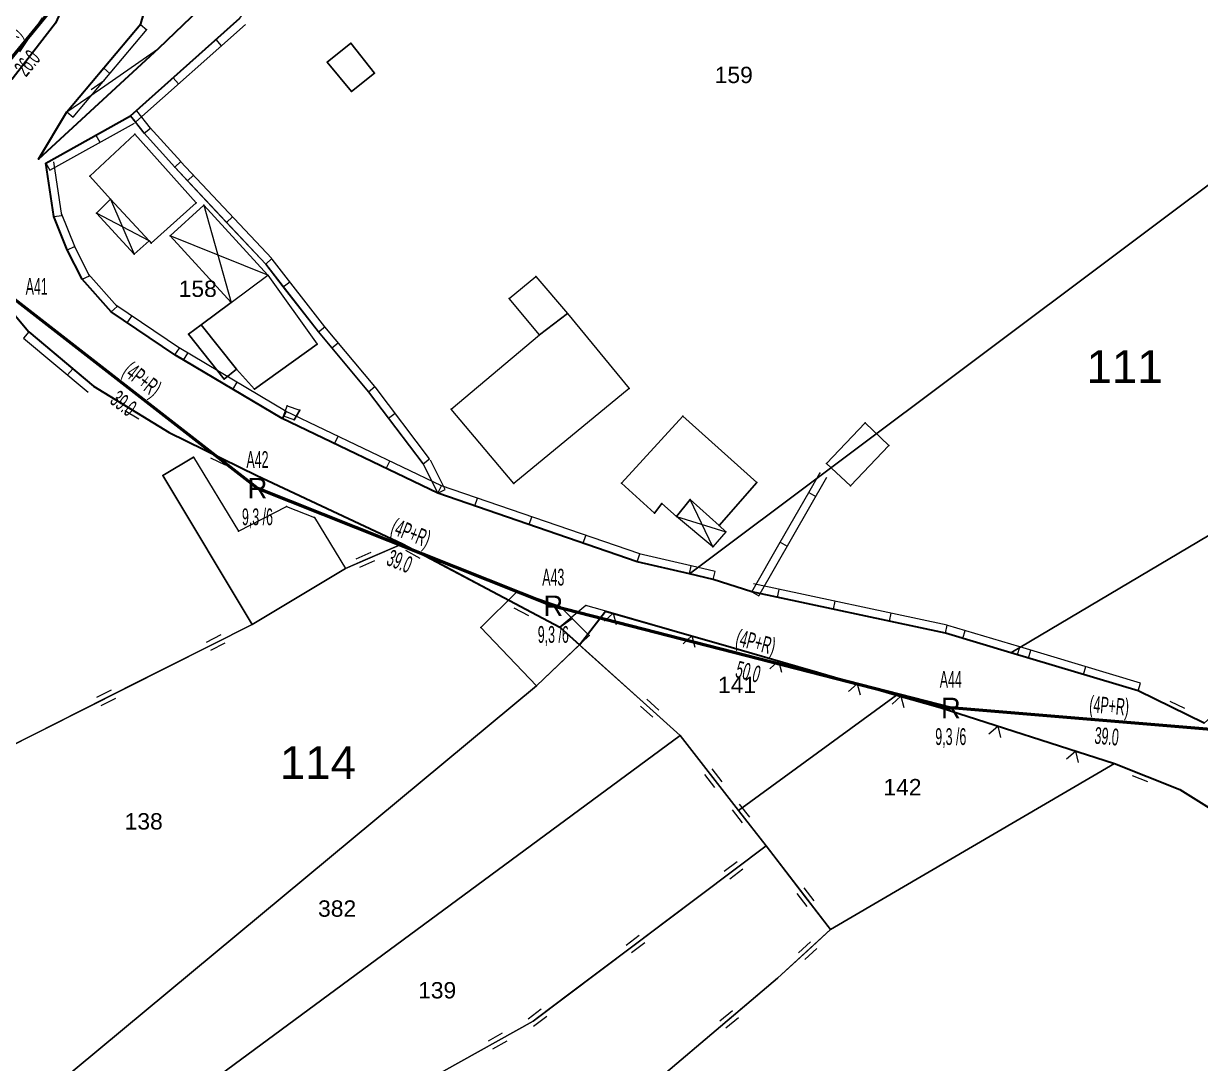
# Model space of a CAD drawing. Header units: millimetres. Extents: x 615240 to 617330, y 4151758 to 4153557.
# Drawn here: x 615951 to 616094.9, y 4152140 to 4152267.1 of the extents above; entities that cross this region are included whole.
import ezdxf
from ezdxf.enums import TextEntityAlignment as Align
from ezdxf.xclip import XClip

# ---------------------------------------------------------------- set-up
doc = ezdxf.new("R2010")
doc.units = ezdxf.units.MM
doc.header["$XCLIPFRAME"] = 2
for name, color, linetype, lineweight in [('02_ADA_ALN_YENI', 7, 'Continuous', 30), ('02_ADA_NO_YENI', 18, 'Continuous', 0), ('03_PARSEL_ALN_ESKI', 18, 'Continuous', 0), ('03_PARSEL_ALN_YENI', 171, 'Continuous', 0), ('03_PARSEL_NO_ESKI', 5, 'Continuous', 0), ('03_PARSEL_SNR_YENI', 5, 'Continuous', 0), ('04_YAPI_ALN_TSCLSIZ', 18, 'Continuous', 0), ('04_YAPI_SNR_TSCL', 232, 'Continuous', 0), ('04_YAPI_SNR_TSCLSZ', 77, 'Continuous', 0), ('06_DETAY_SNR_KROKI', 4, 'Continuous', 0), ('07_SNRTIP_GECERLI', 30, 'Continuous', 0), ('07_SNRTIP_SABIT', 18, 'Continuous', 0), ('DIREK_AG_MEVCUT', 3, 'Continuous', 25), ('HAT_AG_HAVAI_MEVCUT', 82, 'Continuous', 50), ('NOKTA_DETAY_YENI', 171, 'Continuous', 0), ('NOKTA_PARSEL_ESKI', 6, 'Continuous', 0), ('NOKTA_PARSEL_YENI', 30, 'Continuous', 0), ('NOKTA_YAPI_TSCL', 232, 'Continuous', 0), ('NOKTA_YAPI_TSCLSIZ', 77, 'Continuous', 0)]:
    doc.layers.add(name, color=color, linetype=linetype, lineweight=lineweight)
doc.styles.add('Direk', font='B_CAD')
doc.styles.get("Standard").update_dxf_attribs({"font": 'Arial'})

# ---------------------------------------------------------------- blocks, each defined once
blk = doc.blocks.new('fggg')
at = {"layer": '02_ADA_ALN_YENI', "color": 252}
for points in [[(615975.48, 4152271.72, 0), (615967.56, 4152264.05, 0), (615952.88, 4152250.53, 0), (615956.33, 4152256.31, 0), (615965.41, 4152267.08, 0), (615973.02, 4152293.41, 0)], [(616095.4, 4152181.6, 0), (616087.34, 4152185.55, 0), (616071.75, 4152190.2, 0), (616063.77, 4152192.58, 0), (616040.08, 4152197.65, 0), (616035.38, 4152199.17, 0), (616032.46, 4152199.85, 0), (616026.09, 4152201.33, 0), (616001.7, 4152209.71, 0), (615982.66, 4152218.83, 0), (615969.54, 4152226.61, 0), (615961.76, 4152231.86, 0), (615958.2, 4152235.85, 0), (615956.4, 4152239.47, 0), (615954.75, 4152243.53, 0), (615953.78, 4152250.05, 0), (615964.12, 4152255.83, 0), (615977.51, 4152267.77, 0)], [(615948.77, 4152232.93, 0), (615951.7, 4152229.42, 0), (615959.6, 4152222.8, 0), (615968.84, 4152217.13, 0), (615979.59, 4152211.86, 0), (615997.4, 4152203.52, 0), (616016.61, 4152193.34, 0), (616019.02, 4152191.17, 0), (616022.22, 4152195.29, 0), (616037.55, 4152190.88, 0), (616037.55, 4152190.88, 0), (616057.77, 4152185.03, 0), (616063.1, 4152183.49, 0), (616084.43, 4152176.65, 0), (616092.42, 4152173.48, 0), (616114.5, 4152159.65, 0)]]:
    blk.add_polyline3d(points, dxfattribs=at)
blk.add_polyline3d([(615966.47, 4152315.5, 0), (615963.1, 4152285.31, 0), (615954.95, 4152267.17, 0), (615944.02, 4152253.12, 0), (615914.11, 4152240.35, 0), (615929.04, 4152267, 0), (615942.49, 4152295.38, 0), (615956.34, 4152343.87, 0), (615966.47, 4152315.5, 0)], close=True, dxfattribs=at)
at = {"layer": '03_PARSEL_ALN_ESKI', "color": 252}
for p in [(616038.18, 4152260.84), (615972.64, 4152234.7), (616038.58, 4152186.27), (616058.8, 4152173.77), (615966.03, 4152169.59), (615989.68, 4152158.93), (616001.91, 4152148.94)]:
    blk.add_point(p, dxfattribs=at)
at = {"layer": '03_PARSEL_ALN_YENI', "color": 252}
for points in [[(615929.04, 4152267, 0), (615942.49, 4152295.38, 0), (615956.34, 4152343.87, 0), (615966.47, 4152315.5, 0), (615963.1, 4152285.31, 0), (615954.95, 4152267.17, 0), (615944.02, 4152253.12, 0), (615914.11, 4152240.35, 0), (615929.04, 4152267, 0)], [(615965.41, 4152267.08, 0), (615973.02, 4152293.41, 0), (615977.18, 4152323.52, 0), (615975.19, 4152334.41, 0), (615982.52, 4152338.97, 0), (615990.67, 4152317.82, 0), (615988.35, 4152301.83, 0), (615986.48, 4152294.93, 0), (615989.6, 4152289.48, 0), (615982.82, 4152281.42, 0), (615975.48, 4152271.72, 0), (615967.56, 4152264.05, 0), (615952.88, 4152250.53, 0), (615956.33, 4152256.31, 0), (615965.41, 4152267.08, 0)], [(616120.28, 4152265.64, 0), (616032.46, 4152199.85, 0), (616026.09, 4152201.33, 0), (616001.7, 4152209.71, 0), (615999.9, 4152213.3, 0), (615993.24, 4152222.09, 0), (615987.11, 4152229.42, 0), (615980.66, 4152237.7, 0), (615969.53, 4152249.57, 0), (615965.79, 4152253.71, 0), (615964.12, 4152255.83, 0), (615977.51, 4152267.77, 0), (615986.67, 4152280.66, 0), (615996.93, 4152300.19, 0), (616022.06, 4152310.56, 0), (616044.2, 4152317.23, 0), (616063.31, 4152322.61, 0), (616063.68, 4152318.11, 0), (616069.69, 4152305.89, 0), (616079.55, 4152292.64, 0), (616095.09, 4152279.81, 0), (616105.7, 4152269.42, 0), (616120.28, 4152265.64, 0)], [(616152.63, 4152238.14, 0), (616071.75, 4152190.2, 0), (616063.77, 4152192.58, 0), (616040.08, 4152197.65, 0), (616035.38, 4152199.17, 0), (616032.46, 4152199.85, 0), (616120.28, 4152265.64, 0), (616127.99, 4152263.64, 0), (616143.58, 4152248.65, 0), (616152.63, 4152238.14, 0)], [(615958.2, 4152235.85, 0), (615956.4, 4152239.47, 0), (615954.75, 4152243.53, 0), (615953.78, 4152250.05, 0), (615964.12, 4152255.83, 0), (615965.79, 4152253.71, 0), (615969.53, 4152249.57, 0), (615980.66, 4152237.7, 0), (615987.11, 4152229.42, 0), (615993.24, 4152222.09, 0), (615999.9, 4152213.3, 0), (616001.7, 4152209.71, 0), (615982.66, 4152218.83, 0), (615969.54, 4152226.61, 0), (615961.76, 4152231.86, 0), (615958.2, 4152235.85, 0)], [(615872.56, 4152227.4, 0), (615889.33, 4152223.13, 0), (615904.91, 4152230.06, 0), (615917.68, 4152238.46, 0), (615942.92, 4152248.43, 0), (615948.77, 4152232.93, 0), (615951.7, 4152229.42, 0), (615959.6, 4152222.8, 0), (615968.84, 4152217.13, 0), (615979.59, 4152211.86, 0), (615997.4, 4152203.52, 0), (615990.4, 4152200.5, 0), (615979, 4152193.67, 0), (615943.07, 4152175.57, 0), (615915.12, 4152161.26, 0), (615900.21, 4152174.2, 0), (615882.69, 4152177.41, 0), (615867.99, 4152183.06, 0), (615872.56, 4152227.4, 0)], [(616095.4, 4152181.6, 0), (616087.34, 4152185.55, 0), (616071.75, 4152190.2, 0), (616152.63, 4152238.14, 0), (616158.77, 4152231.19, 0), (616161.36, 4152226.24, 0), (616148.41, 4152216.77, 0), (616131.96, 4152206.19, 0), (616116.2, 4152200.25, 0), (616095.4, 4152181.6, 0)], [(615915.12, 4152161.26, 0), (615943.07, 4152175.57, 0), (615979, 4152193.67, 0), (615990.4, 4152200.5, 0), (615997.4, 4152203.52, 0), (616016.61, 4152193.34, 0), (616019.02, 4152191.17, 0), (616013.75, 4152186.14, 0), (615943.35, 4152127.7, 0), (615941.4, 4152129.39, 0), (615936.44, 4152139.81, 0), (615927.62, 4152151.86, 0), (615921.49, 4152155.69, 0), (615915.12, 4152161.26, 0)], [(616031.32, 4152180.08, 0), (616019.02, 4152191.17, 0), (616022.22, 4152195.29, 0), (616037.55, 4152190.88, 0), (616057.77, 4152185.03, 0), (616038.47, 4152170.92, 0), (616031.32, 4152180.08, 0)], [(615943.35, 4152127.7, 0), (616013.75, 4152186.14, 0), (616019.02, 4152191.17, 0), (616031.32, 4152180.08, 0), (615951.16, 4152120.94, 0), (615943.35, 4152127.7, 0)], [(616038.47, 4152170.92, 0), (616057.77, 4152185.03, 0), (616063.1, 4152183.49, 0), (616084.43, 4152176.65, 0), (616049.72, 4152156.35, 0), (616041.85, 4152166.59, 0), (616038.47, 4152170.92, 0)], [(616013.35, 4152145.17, 0), (615991.45, 4152132.92, 0), (615968, 4152118.93, 0), (615951.16, 4152120.94, 0), (616031.32, 4152180.08, 0), (616038.47, 4152170.92, 0), (616041.85, 4152166.59, 0), (616013.35, 4152145.17, 0)], [(616078.18, 4152106.72, 0), (616053.68, 4152086.71, 0), (616047.04, 4152098.79, 0), (616034.14, 4152116.02, 0), (616022.07, 4152132.47, 0), (616043.24, 4152150.42, 0), (616049.72, 4152156.35, 0), (616084.43, 4152176.65, 0), (616092.42, 4152173.48, 0), (616114.5, 4152159.65, 0), (616132.93, 4152146.46, 0), (616112.54, 4152129.81, 0), (616095.7, 4152117.94, 0), (616078.18, 4152106.72, 0)], [(616013.35, 4152145.17, 0), (616041.85, 4152166.59, 0), (616049.72, 4152156.35, 0), (616043.24, 4152150.42, 0), (616022.07, 4152132.47, 0), (615993.45, 4152120.47, 0), (615989.03, 4152120.8, 0), (615980.7, 4152115.46, 0), (615968, 4152118.93, 0), (615991.45, 4152132.92, 0), (616013.35, 4152145.17, 0)]]:
    blk.add_polyline3d(points, close=True, dxfattribs=at)
at = {"layer": '03_PARSEL_SNR_YENI', "color": 252}
for p, q in [((615967.47, 4152274.19, 0.95), (615965.41, 4152267.08, 0.95)), ((615960.85, 4152261.66, 0.95), (615965.36, 4152267.01, 0.95)), ((615964.78, 4152255.09, 0.95), (615978.17, 4152267.02, 0.95)), ((615965.36, 4152267.01, 0.95), (615965.41, 4152267.08, 0.95)), ((615965.36, 4152267.01, 0.95), (615966.12, 4152266.37, 0.95)), ((615967.56, 4152264.05, 0.95), (615971.15, 4152267.53, 0.95)), ((615974.57, 4152265.15, 0.95), (615977.51, 4152267.77, 0.95)), ((615957.1, 4152255.66, 0.95), (615966.18, 4152266.44, 0.95)), ((615969.34, 4152260.49, 0.95), (615974.57, 4152265.15, 0.95)), ((615974.57, 4152265.15, 0.95), (615975.23, 4152264.4, 0.95)), ((615956.33, 4152256.31, 0.95), (615960.85, 4152261.66, 0.95)), ((615960.85, 4152261.66, 0.95), (615961.61, 4152261.02, 0.95)), ((615964.12, 4152255.83, 0.95), (615969.34, 4152260.49, 0.95)), ((615969.34, 4152260.49, 0.95), (615970.01, 4152259.75, 0.95)), ((615956.33, 4152256.31, 0.95), (615957.1, 4152255.66, 0.95)), ((615959.89, 4152253.47, 0.95), (615964.12, 4152255.83, 0.95)), ((615965.79, 4152253.71, 0.95), (615964.12, 4152255.83, 0.95)), ((615964.12, 4152255.83, 0.95), (615964.78, 4152255.09, 0.95)), ((615966.57, 4152254.33, 0.95), (615964.9, 4152256.45, 0.95)), ((615954.27, 4152249.18, 0.95), (615964.6, 4152254.96, 0.95)), ((615965.79, 4152253.71, 0.95), (615966.57, 4152254.33, 0.95)), ((615970.27, 4152250.24, 0.95), (615966.53, 4152254.38, 0.95)), ((615953.78, 4152250.05, 0.95), (615959.89, 4152253.47, 0.95)), ((615959.89, 4152253.47, 0.95), (615960.38, 4152252.6, 0.95)), ((615969.53, 4152249.57, 0.95), (615965.79, 4152253.71, 0.95)), ((615953.78, 4152250.05, 0.95), (615954.27, 4152249.18, 0.95)), ((615954.75, 4152243.53, 0.95), (615953.78, 4152250.05, 0.95)), ((615955.74, 4152243.67, 0.95), (615954.77, 4152250.2, 0.95)), ((615969.53, 4152249.57, 0.95), (615970.27, 4152250.24, 0.95)), ((615981.39, 4152238.38, 0.95), (615970.26, 4152250.26, 0.95)), ((615971.09, 4152247.91, 0.95), (615969.53, 4152249.57, 0.95)), ((615971.09, 4152247.91, 0.95), (615971.82, 4152248.59, 0.95)), ((615975.87, 4152242.8, 0.95), (615971.09, 4152247.91, 0.95)), ((615954.75, 4152243.53, 0.95), (615955.74, 4152243.67, 0.95)), ((615956.4, 4152239.47, 0.95), (615954.75, 4152243.53, 0.95)), ((615957.32, 4152239.85, 0.95), (615955.68, 4152243.9, 0.95)), ((615975.87, 4152242.8, 0.95), (615976.6, 4152243.49, 0.95)), ((615980.66, 4152237.7, 0.95), (615975.87, 4152242.8, 0.95)), ((615956.4, 4152239.47, 0.95), (615957.32, 4152239.85, 0.95)), ((615959.1, 4152236.29, 0.95), (615957.29, 4152239.92, 0.95)), ((615958.2, 4152235.85, 0.95), (615956.4, 4152239.47, 0.95)), ((615980.66, 4152237.7, 0.95), (615981.39, 4152238.38, 0.95)), ((615987.9, 4152230.04, 0.95), (615981.45, 4152238.31, 0.95)), ((615982.81, 4152234.95, 0.95), (615980.66, 4152237.7, 0.95)), ((615958.2, 4152235.85, 0.95), (615959.1, 4152236.29, 0.95)), ((615961.76, 4152231.86, 0.95), (615958.2, 4152235.85, 0.95)), ((615962.51, 4152232.52, 0.95), (615958.95, 4152236.51, 0.95)), ((615982.81, 4152234.95, 0.95), (615983.6, 4152235.56, 0.95)), ((615987.11, 4152229.42, 0.95), (615982.81, 4152234.95, 0.95)), ((615948.77, 4152232.93, 0.95), (615951.7, 4152229.42, 0.95)), ((615961.76, 4152231.86, 0.95), (615962.51, 4152232.52, 0.95)), ((615970.1, 4152227.44, 0.95), (615962.32, 4152232.69, 0.95)), ((615963.74, 4152230.52, 0.95), (615961.76, 4152231.86, 0.95)), ((615963.74, 4152230.52, 0.95), (615964.3, 4152231.35, 0.95)), ((615969.54, 4152226.61, 0.95), (615963.74, 4152230.52, 0.95)), ((615987.11, 4152229.42, 0.95), (615987.9, 4152230.04, 0.95)), ((615994.01, 4152222.73, 0.95), (615987.88, 4152230.06, 0.95)), ((615951.7, 4152229.42, 0.95), (615951.06, 4152228.65, 0.95)), ((615951.06, 4152228.65, 0.95), (615958.96, 4152222.04, 0.95)), ((615951.7, 4152229.42, 0.95), (615957.07, 4152224.92, 0.95)), ((615988.75, 4152227.46, 0.95), (615987.11, 4152229.42, 0.95)), ((615969.54, 4152226.61, 0.95), (615970.1, 4152227.44, 0.95)), ((615983.17, 4152219.69, 0.95), (615970.06, 4152227.47, 0.95)), ((615970.62, 4152225.97, 0.95), (615971.13, 4152226.83, 0.95)), ((615988.75, 4152227.46, 0.95), (615989.52, 4152228.1, 0.95)), ((615993.24, 4152222.09, 0.95), (615988.75, 4152227.46, 0.95)), ((615970.62, 4152225.97, 0.95), (615969.54, 4152226.61, 0.95)), ((615976.64, 4152222.4, 0.95), (615970.62, 4152225.97, 0.95)), ((615957.07, 4152224.92, 0.95), (615956.43, 4152224.16, 0.95)), ((615957.07, 4152224.92, 0.95), (615959.6, 4152222.8, 0.95)), ((615964.58, 4152219.75, 0.95), (615959.6, 4152222.8, 0.95)), ((615976.64, 4152222.4, 0.95), (615977.15, 4152223.26, 0.95)), ((615982.66, 4152218.83, 0.95), (615976.64, 4152222.4, 0.95)), ((615993.24, 4152222.09, 0.95), (615994.01, 4152222.73, 0.95)), ((616000.7, 4152213.9, 0.95), (615994.04, 4152222.69, 0.95)), ((615995.67, 4152218.88, 0.95), (615993.24, 4152222.09, 0.95)), ((615965.14, 4152218.75, 0.95), (615963.43, 4152219.79, 0.95)), ((615968.84, 4152217.13, 0.95), (615964.58, 4152219.75, 0.95)), ((615982.66, 4152218.83, 0.95), (615983.17, 4152219.69, 0.95)), ((615982.76, 4152218.78, 0.95), (615983.19, 4152219.68, 0.95)), ((616002.14, 4152210.62, 0.95), (615983.09, 4152219.73, 0.95)), ((615982.76, 4152218.78, 0.95), (615982.66, 4152218.83, 0.95)), ((615989.08, 4152215.76, 0.95), (615982.76, 4152218.78, 0.95)), ((615995.67, 4152218.88, 0.95), (615996.47, 4152219.48, 0.95)), ((615999.9, 4152213.3, 0.95), (615995.67, 4152218.88, 0.95)), ((615975.11, 4152214.06, 0.95), (615968.84, 4152217.13, 0.95)), ((615989.08, 4152215.76, 0.95), (615989.51, 4152216.66, 0.95)), ((615995.39, 4152212.74, 0.95), (615989.08, 4152215.76, 0.95)), ((615975.76, 4152213.12, 0.95), (615973.96, 4152214, 0.95)), ((615979.59, 4152211.86, 0.95), (615975.11, 4152214.06, 0.95)), ((615999.9, 4152213.3, 0.95), (616000.7, 4152213.9, 0.95)), ((616002.6, 4152210.16, 0.95), (616000.79, 4152213.75, 0.95)), ((615995.39, 4152212.74, 0.95), (615995.82, 4152213.64, 0.95)), ((616001.7, 4152209.71, 0.95), (615995.39, 4152212.74, 0.95)), ((616001.7, 4152209.71, 0.95), (615999.9, 4152213.3, 0.95)), ((615983.81, 4152209.88, 0.95), (615979.59, 4152211.86, 0.95)), ((615992.87, 4152205.64, 0.95), (615983.81, 4152209.88, 0.95)), ((616001.7, 4152209.71, 0.95), (616002.14, 4152210.62, 0.95)), ((616001.7, 4152209.71, 0.95), (616002.6, 4152210.16, 0.95)), ((616006.23, 4152208.16, 0.95), (616001.7, 4152209.71, 0.95)), ((616026.42, 4152202.28, 0.95), (616002.03, 4152210.66, 0.95)), ((616006.23, 4152208.16, 0.95), (616006.56, 4152209.1, 0.95)), ((616012.85, 4152205.88, 0.95), (616006.23, 4152208.16, 0.95)), ((616012.85, 4152205.88, 0.95), (616013.18, 4152206.83, 0.95)), ((615993.53, 4152204.71, 0.95), (615991.72, 4152205.56, 0.95)), ((615997.4, 4152203.52, 0.95), (615992.87, 4152205.64, 0.95)), ((616019.47, 4152203.61, 0.95), (616012.85, 4152205.88, 0.95)), ((616019.47, 4152203.61, 0.95), (616019.8, 4152204.55, 0.95)), ((615993.5, 4152202.45, 0.95), (615991.67, 4152201.66, 0.95)), ((615997.4, 4152203.52, 0.95), (615992.81, 4152201.54, 0.95)), ((615998.94, 4152202.7, 0.95), (615997.4, 4152203.52, 0.95)), ((615999.56, 4152201.74, 0.95), (615997.79, 4152202.68, 0.95)), ((616003.36, 4152200.36, 0.95), (615998.94, 4152202.7, 0.95)), ((616026.09, 4152201.33, 0.95), (616019.47, 4152203.61, 0.95)), ((616026.09, 4152201.33, 0.95), (616026.42, 4152202.28, 0.95)), ((616032.69, 4152200.82, 0.95), (616026.32, 4152202.31, 0.95)), ((615992.81, 4152201.54, 0.95), (615990.4, 4152200.5, 0.95)), ((615993.95, 4152201.42, 0.95), (615992.11, 4152200.63, 0.95)), ((616032.46, 4152199.85, 0.95), (616026.09, 4152201.33, 0.95)), ((616032.46, 4152199.85, 0.95), (616032.69, 4152200.82, 0.95)), ((616035.61, 4152200.14, 0.95), (616032.69, 4152200.82, 0.95)), ((616012.19, 4152195.68, 0.95), (616003.36, 4152200.36, 0.95)), ((616035.38, 4152199.17, 0.95), (616032.46, 4152199.85, 0.95)), ((616035.38, 4152199.17, 0.95), (616035.61, 4152200.14, 0.95)), ((616063.98, 4152193.56, 0.95), (616040.29, 4152198.63, 0.95)), ((616043.24, 4152196.98, 0.95), (616043.45, 4152197.95, 0.95)), ((616043.24, 4152196.98, 0.95), (616040.08, 4152197.65, 0.95)), ((616050.08, 4152195.51, 0.95), (616043.24, 4152196.98, 0.95)), ((616050.08, 4152195.51, 0.95), (616050.29, 4152196.49, 0.95)), ((616012.81, 4152194.71, 0.95), (616011.05, 4152195.65, 0.95)), ((616016.61, 4152193.34, 0.95), (616012.19, 4152195.68, 0.95)), ((616019.81, 4152195.99, 0.95), (616016.61, 4152193.34, 0.95)), ((616023.14, 4152195.03, 0.95), (616019.81, 4152195.99, 0.95)), ((616022.08, 4152194.06, 0.95), (616023.14, 4152195.03, 0.95)), ((616027.94, 4152193.65, 0.95), (616023.14, 4152195.03, 0.95)), ((616023.14, 4152195.03, 0.95), (616023.52, 4152193.65, 0.95)), ((616056.93, 4152194.05, 0.95), (616050.08, 4152195.51, 0.95)), ((616056.93, 4152194.05, 0.95), (616057.14, 4152195.02, 0.95)), ((615979, 4152193.67, 0.95), (615974.54, 4152191.42, 0.95)), ((616016.61, 4152193.34, 0.95), (616018.11, 4152194.37, 0.95)), ((616032.75, 4152192.26, 0.95), (616027.94, 4152193.65, 0.95)), ((616063.77, 4152192.58, 0.95), (616056.93, 4152194.05, 0.95)), ((615975.18, 4152192.37, 0.95), (615973.39, 4152191.47, 0.95)), ((616020.18, 4152190.12, 0.95), (616016.61, 4152193.34, 0.95)), ((616031.69, 4152191.3, 0.95), (616032.75, 4152192.26, 0.95)), ((616037.55, 4152190.88, 0.95), (616032.75, 4152192.26, 0.95)), ((616032.75, 4152192.26, 0.95), (616033.13, 4152190.88, 0.95)), ((616063.77, 4152192.58, 0.95), (616063.98, 4152193.56, 0.95)), ((616065.88, 4152191.95, 0.95), (616063.77, 4152192.58, 0.95)), ((616072.88, 4152190.91, 0.95), (616064.06, 4152193.54, 0.95)), ((616065.88, 4152191.95, 0.95), (616066.17, 4152192.91, 0.95)), ((615974.54, 4152191.42, 0.95), (615965.61, 4152186.92, 0.95)), ((615975.68, 4152191.37, 0.95), (615973.9, 4152190.47, 0.95)), ((616038.56, 4152190.59, 0.95), (616037.55, 4152190.88, 0.95)), ((616072.59, 4152189.95, 0.95), (616065.88, 4152191.95, 0.95)), ((616072.59, 4152189.95, 0.95), (616072.88, 4152190.91, 0.95)), ((616087.63, 4152186.5, 0.95), (616072.88, 4152190.91, 0.95)), ((616027.61, 4152183.43, 0.95), (616020.18, 4152190.12, 0.95)), ((616043.36, 4152189.2, 0.95), (616038.56, 4152190.59, 0.95)), ((616073.93, 4152189.55, 0.95), (616072.59, 4152189.95, 0.95)), ((616073.93, 4152189.55, 0.95), (616074.21, 4152190.51, 0.95)), ((616080.64, 4152187.55, 0.95), (616073.93, 4152189.55, 0.95)), ((616042.3, 4152188.24, 0.95), (616043.36, 4152189.2, 0.95)), ((616048.16, 4152187.81, 0.95), (616043.36, 4152189.2, 0.95)), ((616043.36, 4152189.2, 0.95), (616043.74, 4152187.82, 0.95)), ((616080.64, 4152187.55, 0.95), (616080.92, 4152188.51, 0.95)), ((615965.61, 4152186.92, 0.95), (615961.14, 4152184.67, 0.95)), ((616052.97, 4152186.42, 0.95), (616048.16, 4152187.81, 0.95)), ((616051.91, 4152185.46, 0.95), (616052.97, 4152186.42, 0.95)), ((616057.77, 4152185.03, 0.95), (616052.97, 4152186.42, 0.95)), ((616052.97, 4152186.42, 0.95), (616053.35, 4152185.04, 0.95)), ((616087.34, 4152185.55, 0.95), (616080.64, 4152187.55, 0.95)), ((616087.34, 4152185.55, 0.95), (616087.63, 4152186.5, 0.95)), ((615961.78, 4152185.63, 0.95), (615959.99, 4152184.73, 0.95)), ((616058.3, 4152184.88, 0.95), (616057.77, 4152185.03, 0.95)), ((616087.34, 4152185.55, 0.95), (616091.83, 4152183.35, 0.95)), ((615961.14, 4152184.67, 0.95), (615952.21, 4152180.18, 0.95)), ((615962.29, 4152184.62, 0.95), (615960.5, 4152183.72, 0.95)), ((616027.97, 4152182.34, 0.95), (616026.49, 4152183.68, 0.95)), ((616028.73, 4152183.18, 0.95), (616027.24, 4152184.51, 0.95)), ((616057.24, 4152183.91, 0.95), (616058.3, 4152184.88, 0.95)), ((616063.1, 4152183.49, 0.95), (616058.3, 4152184.88, 0.95)), ((616058.3, 4152184.88, 0.95), (616058.68, 4152183.5, 0.95)), ((616091.18, 4152184.29, 0.95), (616092.98, 4152183.41, 0.95)), ((616031.32, 4152180.08, 0.95), (616027.61, 4152183.43, 0.95)), ((616065.39, 4152182.76, 0.95), (616063.1, 4152183.49, 0.95)), ((616070.15, 4152181.23, 0.95), (616065.39, 4152182.76, 0.95)), ((616091.83, 4152183.35, 0.95), (616095.4, 4152181.6, 0.95)), ((616069.06, 4152180.3, 0.95), (616070.15, 4152181.23, 0.95)), ((616074.91, 4152179.71, 0.95), (616070.15, 4152181.23, 0.95)), ((616070.15, 4152181.23, 0.95), (616070.49, 4152179.84, 0.95)), ((615952.21, 4152180.18, 0.95), (615947.74, 4152177.93, 0.95)), ((616035.4, 4152174.86, 0.95), (616031.32, 4152180.08, 0.95)), ((616079.67, 4152178.18, 0.95), (616074.91, 4152179.71, 0.95)), ((616078.58, 4152177.25, 0.95), (616079.67, 4152178.18, 0.95)), ((616084.43, 4152176.65, 0.95), (616079.67, 4152178.18, 0.95)), ((616079.67, 4152178.18, 0.95), (616080.01, 4152176.79, 0.95)), ((616087.77, 4152175.33, 0.95), (616084.43, 4152176.65, 0.95)), ((616035.57, 4152173.72, 0.95), (616034.34, 4152175.3, 0.95)), ((616036.46, 4152174.42, 0.95), (616035.23, 4152175.99, 0.95)), ((616088.49, 4152174.44, 0.95), (616086.63, 4152175.17, 0.95)), ((616092.42, 4152173.48, 0.95), (616087.77, 4152175.33, 0.95)), ((616038.47, 4152170.92, 0.95), (616035.4, 4152174.86, 0.95)), ((616097.55, 4152170.26, 0.95), (616092.42, 4152173.48, 0.95)), ((616038.95, 4152169.4, 0.95), (616037.72, 4152170.98, 0.95)), ((616038.77, 4152170.53, 0.95), (616038.47, 4152170.92, 0.95)), ((616039.83, 4152170.09, 0.95), (616038.6, 4152171.67, 0.95)), ((616041.85, 4152166.59, 0.95), (616038.77, 4152170.53, 0.95)), ((616041.85, 4152166.59, 0.95), (616037.85, 4152163.59, 0.95)), ((616046.67, 4152160.32, 0.95), (616041.85, 4152166.59, 0.95)), ((616037.85, 4152163.59, 0.95), (616029.86, 4152157.58, 0.95)), ((616038.32, 4152164.64, 0.95), (616036.72, 4152163.44, 0.95)), ((616038.99, 4152163.74, 0.95), (616037.39, 4152162.54, 0.95)), ((616046.84, 4152159.18, 0.95), (616045.62, 4152160.77, 0.95)), ((616047.73, 4152159.87, 0.95), (616046.51, 4152161.45, 0.95)), ((616049.72, 4152156.35, 0.95), (616046.67, 4152160.32, 0.95)), ((616029.86, 4152157.58, 0.95), (616025.86, 4152154.58, 0.95)), ((616046.92, 4152153.79, 0.95), (616049.72, 4152156.35, 0.95)), ((616026.32, 4152155.63, 0.95), (616024.72, 4152154.43, 0.95)), ((616045.81, 4152153.53, 0.95), (616047.28, 4152154.88, 0.95)), ((616025.86, 4152154.58, 0.95), (616017.87, 4152148.57, 0.95)), ((616027, 4152154.73, 0.95), (616025.4, 4152153.53, 0.95)), ((616043.24, 4152150.42, 0.95), (616046.92, 4152153.79, 0.95)), ((616046.57, 4152152.7, 0.95), (616048.04, 4152154.05, 0.95)), ((616037.33, 4152145.41, 0.95), (616043.24, 4152150.42, 0.95)), ((616017.87, 4152148.57, 0.95), (616013.87, 4152145.57, 0.95)), ((616014.33, 4152146.62, 0.95), (616012.73, 4152145.42, 0.95)), ((616036.2, 4152145.19, 0.95), (616037.73, 4152146.48, 0.95)), ((616013.35, 4152145.17, 0.95), (616008.98, 4152142.73, 0.95)), ((616013.87, 4152145.57, 0.95), (616013.35, 4152145.17, 0.95)), ((616015.01, 4152145.72, 0.95), (616013.41, 4152144.52, 0.95)), ((616033.51, 4152142.17, 0.95), (616037.33, 4152145.41, 0.95)), ((616036.93, 4152144.33, 0.95), (616038.45, 4152145.62, 0.95)), ((616009.58, 4152143.71, 0.95), (616007.84, 4152142.73, 0.95)), ((616008.98, 4152142.73, 0.95), (616000.26, 4152137.85, 0.95)), ((616010.13, 4152142.73, 0.95), (616008.38, 4152141.75, 0.95)), ((616025.88, 4152135.71, 0.95), (616033.51, 4152142.17, 0.95))]:
    blk.add_line(p, q, dxfattribs=at)
for p in [(615965.41, 4152267.08, 624.24), (615965.41, 4152267.08, 624.24), (615967.56, 4152264.05, 627.66), (615956.33, 4152256.31, 624.73), (615964.12, 4152255.83, 626.29), (615964.12, 4152255.83, 626.29), (615964.12, 4152255.83, 626.29), (615965.79, 4152253.71, 629.01), (615965.79, 4152253.71, 629.01), (615953.78, 4152250.05, 625.18), (615953.78, 4152250.05, 625.18), (615969.53, 4152249.57, 628.67), (615969.53, 4152249.57, 628.67), (615954.75, 4152243.53, 622.93), (615954.75, 4152243.53, 622.93), (615956.4, 4152239.47, 625.33), (615956.4, 4152239.47, 625.33), (615980.66, 4152237.7, 629.99), (615980.66, 4152237.7, 629.99), (615958.2, 4152235.85, 625.46), (615958.2, 4152235.85, 625.46), (615961.76, 4152231.86, 625.67), (615961.76, 4152231.86, 625.67), (615951.7, 4152229.42, 625.73), (615951.7, 4152229.42, 625.73), (615987.11, 4152229.42, 630.82), (615987.11, 4152229.42, 630.82), (615969.54, 4152226.61, 626.15), (615969.54, 4152226.61, 626.15), (615959.6, 4152222.8, 626.48), (615959.6, 4152222.8, 626.48), (615993.24, 4152222.09, 628.1), (615993.24, 4152222.09, 628.1), (615982.66, 4152218.83, 626.72), (615982.66, 4152218.83, 626.72), (615968.84, 4152217.13, 626.45), (615968.84, 4152217.13, 626.45), (615999.9, 4152213.3, 628.01), (615999.9, 4152213.3, 628.01), (615979.59, 4152211.86, 626.74), (615979.59, 4152211.86, 626.74), (616001.7, 4152209.71, 627.99), (616001.7, 4152209.71, 619.08), (616001.7, 4152209.71, 627.99), (615997.4, 4152203.52, 628.9), (615997.4, 4152203.52, 628.9), (615997.4, 4152203.52, 628.9), (616026.09, 4152201.33, 629.07), (616026.09, 4152201.33, 629.07), (615990.4, 4152200.5, 625.4), (616032.46, 4152199.85, 630.2), (616032.46, 4152199.85, 629.07), (616035.38, 4152199.17, 630.2), (616040.08, 4152197.65, 630.08), (616019.81, 4152195.99, 629.37), (616019.81, 4152195.99, 629.37), (615979, 4152193.67, 625.4), (616018.11, 4152194.37, 629.08), (616016.61, 4152193.34, 629.37), (616016.61, 4152193.34, 629.08), (616016.61, 4152193.34, 629.08), (616016.61, 4152193.34, 629.08), (616063.77, 4152192.58, 630.77), (616063.77, 4152192.58, 630.77), (616037.55, 4152190.88, 629.78), (616037.55, 4152190.88, 629.78), (616072.59, 4152189.95, 632.12), (616072.59, 4152189.95, 630.77), (616057.77, 4152185.03, 630.94), (616057.77, 4152185.03, 629.78), (616087.34, 4152185.55, 632.12), (616087.34, 4152185.55, 632.12), (616063.1, 4152183.49, 630.94), (616063.1, 4152183.49, 630.94), (616031.32, 4152180.08, 628.96), (616031.32, 4152180.08, 628.96), (616084.43, 4152176.65, 632.01), (616084.43, 4152176.65, 632.01), (616092.42, 4152173.48, 632.64), (616092.42, 4152173.48, 632.64), (616038.47, 4152170.92, 629.01), (616038.47, 4152170.92, 628.96), (616041.85, 4152166.59, 629.01), (616041.85, 4152166.59, 629.01), (616041.85, 4152166.59, 629.01), (616049.72, 4152156.35, 629.95), (616049.72, 4152156.35, 629.95), (616043.24, 4152150.42, 628.96), (616043.24, 4152150.42, 628.96), (616013.35, 4152145.17, 626.93), (616013.35, 4152145.17, 626.93)]:
    blk.add_point(p, dxfattribs=at)
at = {"layer": '04_YAPI_ALN_TSCLSIZ', "color": 252}
for points in [[(615993.97, 4152261.07, 0), (615991.14, 4152258.8, 0), (615988.18, 4152262.4, 0), (615991.05, 4152264.71, 0), (615993.97, 4152261.07, 0)], [(615980.91, 4152236.37, 0), (615986.94, 4152227.92, 0), (615979.28, 4152222.43, 0), (615977.1, 4152224.86, 0), (615972.77, 4152230.27, 0), (615976.45, 4152233.01, 0), (615980.91, 4152236.37, 0)], [(616013.7, 4152236.2, 0), (616017.56, 4152231.69, 0), (616014.15, 4152229.06, 0), (616010.42, 4152233.49, 0), (616013.7, 4152236.2, 0)], [(616025.1, 4152222.51, 0), (616010.98, 4152210.91, 0), (616003.33, 4152219.99, 0), (616014.15, 4152229.06, 0), (616017.56, 4152231.69, 0), (616025.1, 4152222.51, 0)], [(615972.77, 4152230.27, 0), (615977.1, 4152224.86, 0), (615975.59, 4152223.66, 0), (615971.21, 4152229.13, 0), (615972.77, 4152230.27, 0)], [(615983.28, 4152220.39, 0), (615984.82, 4152219.84, 0), (615984.14, 4152218.66, 0), (615982.83, 4152219.13, 0), (615983.28, 4152220.39, 0)], [(616036.08, 4152205.75, 0), (616032.56, 4152208.92, 0), (616030.87, 4152206.85, 0), (616029.08, 4152208.43, 0), (616028.2, 4152207.25, 0), (616024.14, 4152210.93, 0), (616031.66, 4152219.13, 0), (616040.69, 4152211.02, 0), (616036.08, 4152205.75, 0)], [(616049.21, 4152213.33, 0), (616053.93, 4152218.31, 0), (616056.84, 4152215.55, 0), (616052.15, 4152210.61, 0), (616049.21, 4152213.33, 0)], [(615979, 4152193.67, 0), (615968.1, 4152211.87, 0), (615971.83, 4152214.1, 0), (615977.34, 4152205.06, 0), (615983.19, 4152208.06, 0), (615986.61, 4152206.72, 0), (615990.4, 4152200.5, 0), (615979, 4152193.67, 0)], [(616018.11, 4152194.37, 0), (616020.2, 4152192.3, 0), (616013.75, 4152186.14, 0), (616006.95, 4152193.3, 0), (616011.42, 4152197.67, 0), (616016.66, 4152195.84, 0), (616018.11, 4152194.37, 0)]]:
    blk.add_polyline3d(points, close=True, dxfattribs=at)
at = {"layer": '04_YAPI_SNR_TSCL', "color": 252}
for p, q in [((615964.64, 4152253.58, 629.79), (615959.16, 4152248.48, 626.33)), ((615972.17, 4152245.21, 626.04), (615964.64, 4152253.58, 629.79)), ((615959.16, 4152248.48, 626.33), (615961.69, 4152245.64, 626.73)), ((615966.4, 4152240.56, 625.47), (615961.69, 4152245.64, 626.73)), ((615966.66, 4152240.26, 625.63), (615972.17, 4152245.21, 626.04)), ((615966.4, 4152240.56, 625.47), (615966.66, 4152240.26, 625.63))]:
    blk.add_line(p, q, dxfattribs=at)
at = {"layer": '04_YAPI_SNR_TSCLSZ', "color": 252}
for p, q in [((615991.05, 4152264.71, 628.49), (615988.18, 4152262.4, 630.88)), ((615993.97, 4152261.07, 631.73), (615991.05, 4152264.71, 628.49)), ((615988.18, 4152262.4, 630.88), (615991.14, 4152258.8, 631.58)), ((615991.14, 4152258.8, 631.58), (615993.97, 4152261.07, 631.73)), ((615961.69, 4152245.64, 626.73), (615959.97, 4152243.94, 626.26)), ((615961.69, 4152245.64, 626.73), (615964.59, 4152238.92, 626.68)), ((615968.99, 4152241.17, 626.87), (615973.09, 4152244.91, 627.02)), ((615973.09, 4152244.91, 627.02), (615976.45, 4152233.01, 627.87)), ((615973.09, 4152244.91, 627.02), (615980.91, 4152236.37, 628.11)), ((615959.97, 4152243.94, 626.26), (615964.59, 4152238.92, 626.68)), ((615966.4, 4152240.56, 625.47), (615959.97, 4152243.94, 626.26)), ((615980.91, 4152236.37, 628.11), (615968.99, 4152241.17, 626.87)), ((615968.99, 4152241.17, 626.87), (615976.45, 4152233.01, 627.87)), ((615964.59, 4152238.92, 626.68), (615966.4, 4152240.56, 625.47)), ((615976.45, 4152233.01, 627.87), (615980.91, 4152236.37, 628.11)), ((615980.91, 4152236.37, 628.11), (615986.94, 4152227.92, 628.54)), ((616010.42, 4152233.49, 630.28), (616013.7, 4152236.2, 630.83)), ((616013.7, 4152236.2, 630.83), (616017.56, 4152231.69, 632.44)), ((615976.45, 4152233.01, 627.87), (615972.77, 4152230.27, 626.59)), ((616014.15, 4152229.06, 630.77), (616010.42, 4152233.49, 630.28)), ((616017.56, 4152231.69, 632.44), (616014.15, 4152229.06, 630.77)), ((616017.56, 4152231.69, 632.44), (616025.1, 4152222.51, 629.5)), ((615972.77, 4152230.27, 626.59), (615971.21, 4152229.13, 626.82)), ((615977.1, 4152224.86, 627.33), (615972.77, 4152230.27, 626.59)), ((615971.21, 4152229.13, 626.82), (615975.59, 4152223.66, 628.41)), ((616003.33, 4152219.99, 630.52), (616014.15, 4152229.06, 630.77)), ((615979.28, 4152222.43, 628.51), (615986.94, 4152227.92, 628.54)), ((615975.59, 4152223.66, 628.41), (615977.1, 4152224.86, 627.33)), ((615977.1, 4152224.86, 627.33), (615979.28, 4152222.43, 628.51)), ((616025.1, 4152222.51, 629.5), (616010.98, 4152210.91, 630.09)), ((615982.83, 4152219.13, 628.5), (615983.28, 4152220.39, 627.45)), ((615983.28, 4152220.39, 627.45), (615984.82, 4152219.84, 627.28)), ((615984.14, 4152218.66, 627.89), (615984.82, 4152219.84, 627.28)), ((616010.98, 4152210.91, 630.09), (616003.33, 4152219.99, 630.52)), ((615984.14, 4152218.66, 627.89), (615982.83, 4152219.13, 628.5)), ((616031.66, 4152219.13, 633.54), (616024.14, 4152210.93, 630.06)), ((616040.69, 4152211.02, 630.94), (616031.66, 4152219.13, 633.54)), ((616053.93, 4152218.31, 631.16), (616049.21, 4152213.33, 632.48)), ((616056.84, 4152215.55, 635.13), (616053.93, 4152218.31, 631.16)), ((616052.15, 4152210.61, 632.37), (616056.84, 4152215.55, 635.13)), ((615971.83, 4152214.1, 626.4), (615968.1, 4152211.87, 626.44)), ((615971.83, 4152214.1, 626.4), (615977.34, 4152205.06, 626.68)), ((616049.21, 4152213.33, 632.48), (616052.15, 4152210.61, 632.37)), ((615968.1, 4152211.87, 626.44), (615979, 4152193.67, 626.61)), ((616024.14, 4152210.93, 630.06), (616028.2, 4152207.25, 630.28)), ((616036.08, 4152205.75, 633.62), (616040.69, 4152211.02, 630.94)), ((615977.34, 4152205.06, 626.68), (615983.19, 4152208.06, 627.2)), ((615983.19, 4152208.06, 627.2), (615986.61, 4152206.72, 628.18)), ((616028.2, 4152207.25, 630.28), (616029.08, 4152208.43, 629.59)), ((616029.08, 4152208.43, 629.59), (616030.87, 4152206.85, 633.21)), ((616030.87, 4152206.85, 633.21), (616032.56, 4152208.92, 633.84)), ((616032.56, 4152208.92, 633.84), (616036.08, 4152205.75, 633.62)), ((616035.32, 4152203.14, 629.53), (616032.56, 4152208.92, 633.84)), ((615986.61, 4152206.72, 628.18), (615990.4, 4152200.5, 626.9)), ((616035.32, 4152203.14, 629.53), (616030.87, 4152206.85, 633.21)), ((616030.87, 4152206.85, 633.21), (616036.91, 4152204.99, 630.75)), ((616036.08, 4152205.75, 633.62), (616036.91, 4152204.99, 630.75)), ((616036.91, 4152204.99, 630.75), (616035.32, 4152203.14, 629.53)), ((615979, 4152193.67, 626.61), (615990.4, 4152200.5, 626.9)), ((616011.42, 4152197.67, 628.46), (616006.95, 4152193.3, 627.35)), ((616016.66, 4152195.84, 628.81), (616011.42, 4152197.67, 628.46)), ((616016.66, 4152195.84, 628.81), (616018.11, 4152194.37, 629.08)), ((616018.11, 4152194.37, 629.08), (616020.2, 4152192.3, 628.85)), ((616006.95, 4152193.3, 627.35), (616013.75, 4152186.14, 628.72)), ((616013.75, 4152186.14, 628.72), (616020.2, 4152192.3, 628.85))]:
    blk.add_line(p, q, dxfattribs=at)
at = {"layer": '06_DETAY_SNR_KROKI', "color": 252}
for p, q in [((615950.61, 4152263.66, 0.95), (615953.37, 4152267.83, 0.95)), ((615960.45, 4152259.15, 0.95), (615967.56, 4152264.05, 0.95)), ((615959.31, 4152259.04, 0.95), (615960.95, 4152260.18, 0.95)), ((615956.33, 4152256.31, 0.95), (615960.45, 4152259.15, 0.95)), ((616040.95, 4152197.15, 0.95), (616049.27, 4152211.67, 0.95)), ((616047.05, 4152209.8, 0.95), (616048.4, 4152212.16, 0.95)), ((616043.56, 4152203.72, 0.95), (616047.05, 4152209.8, 0.95)), ((616047.05, 4152209.8, 0.95), (616047.91, 4152209.3, 0.95)), ((616040.08, 4152197.65, 0.95), (616043.56, 4152203.72, 0.95)), ((616043.56, 4152203.72, 0.95), (616044.43, 4152203.23, 0.95)), ((616040.08, 4152197.65, 0.95), (616040.95, 4152197.15, 0.95))]:
    blk.add_line(p, q, dxfattribs=at)
for p in [(615967.56, 4152264.05, 627.66), (615956.33, 4152256.31, 624.73), (616048.4, 4152212.16, 632.53), (616040.08, 4152197.65, 630.08)]:
    blk.add_point(p, dxfattribs=at)
at = {"layer": '07_SNRTIP_GECERLI', "color": 252}
for points in [[(615956.34, 4152343.87, 0), (615966.47, 4152315.5, 0), (615963.1, 4152285.31, 0), (615954.95, 4152267.17, 0), (615944.02, 4152253.12, 0), (615914.11, 4152240.35, 0)], [(616032.46, 4152199.85, 0), (616120.28, 4152265.64, 0)], [(615952.88, 4152250.53, 0), (615967.56, 4152264.05, 627.66)], [(615956.33, 4152256.31, 624.73), (615952.88, 4152250.53, 0)], [(616071.75, 4152190.2, 0), (616152.63, 4152238.14, 638.23)], [(616035.38, 4152199.17, 630.2), (616040.08, 4152197.65, 630.08)], [(616019.02, 4152191.17, 0), (616022.22, 4152195.29, 0)], [(615943.35, 4152127.7, 0), (616013.75, 4152186.14, 0), (616019.02, 4152191.17, 0)], [(616038.47, 4152170.92, 0), (616057.77, 4152185.03, 0)], [(615951.16, 4152120.94, 624.34), (616031.32, 4152180.08, 628.96)], [(616049.72, 4152156.35, 629.95), (616084.43, 4152176.65, 632.01)]]:
    blk.add_polyline3d(points, dxfattribs=at)
at = {"layer": '07_SNRTIP_SABIT', "color": 252}
for points in [[(615975.19, 4152334.41, 619.82), (615977.18, 4152323.52, 620.52), (615973.02, 4152293.41, 622.12), (615965.41, 4152267.08, 624.24), (615956.33, 4152256.31, 624.73)], [(615964.12, 4152255.83, 626.29), (615977.51, 4152267.77, 629.71), (615986.67, 4152280.66, 632.49), (615996.93, 4152300.19, 634.94)], [(615967.56, 4152264.05, 627.66), (615975.48, 4152271.72, 630.1), (615982.82, 4152281.42, 632.13)], [(615964.12, 4152255.83, 626.29), (615953.78, 4152250.05, 625.18)], [(616001.7, 4152209.71, 627.99), (615999.9, 4152213.3, 628.01), (615993.24, 4152222.09, 628.1), (615987.11, 4152229.42, 630.82), (615980.66, 4152237.7, 629.99), (615969.53, 4152249.57, 628.67), (615965.79, 4152253.71, 0), (615964.12, 4152255.83, 626.29)], [(615953.78, 4152250.05, 625.18), (615954.75, 4152243.53, 622.93), (615956.4, 4152239.47, 625.33), (615958.2, 4152235.85, 625.46), (615961.76, 4152231.86, 625.67), (615969.54, 4152226.61, 626.15), (615982.66, 4152218.83, 626.72), (616001.7, 4152209.71, 627.99)], [(615997.4, 4152203.52, 628.9), (615979.59, 4152211.86, 626.74), (615968.84, 4152217.13, 626.45), (615959.6, 4152222.8, 626.48), (615951.7, 4152229.42, 625.73), (615948.77, 4152232.93, 625.59), (615942.92, 4152248.43, 625.86)], [(616032.46, 4152199.85, 0), (616026.09, 4152201.33, 629.07), (616001.7, 4152209.71, 627.99)], [(615915.12, 4152161.26, 623.74), (615943.07, 4152175.57, 624.1), (615979, 4152193.67, 625.4), (615990.4, 4152200.5, 0), (615997.4, 4152203.52, 628.9)], [(615997.4, 4152203.52, 628.9), (616016.61, 4152193.34, 0), (616019.02, 4152191.17, 629.08)], [(616032.46, 4152199.85, 0), (616035.38, 4152199.17, 630.2)], [(616040.08, 4152197.65, 630.08), (616063.77, 4152192.58, 630.77), (616071.75, 4152190.2, 630.77)], [(616022.22, 4152195.29, 0), (616037.55, 4152190.88, 629.78), (616057.77, 4152185.03, 629.78)], [(616019.02, 4152191.17, 0), (616031.32, 4152180.08, 628.96)], [(616071.75, 4152190.2, 0), (616087.34, 4152185.55, 632.12), (616095.4, 4152181.6, 632.46)], [(616057.77, 4152185.03, 0), (616063.1, 4152183.49, 630.94), (616084.43, 4152176.65, 632.01)], [(616031.32, 4152180.08, 628.96), (616038.47, 4152170.92, 0)], [(616084.43, 4152176.65, 632.01), (616092.42, 4152173.48, 632.64), (616114.5, 4152159.65, 633.87), (616132.93, 4152146.46, 634.27)], [(616038.47, 4152170.92, 0), (616041.85, 4152166.59, 629.01)], [(615968, 4152118.93, 624.36), (615991.45, 4152132.92, 625.67), (616013.35, 4152145.17, 626.93), (616041.85, 4152166.59, 629.01)], [(616041.85, 4152166.59, 629.01), (616049.72, 4152156.35, 629.95)], [(616049.72, 4152156.35, 629.95), (616043.24, 4152150.42, 628.96), (616022.07, 4152132.47, 626.93)]]:
    blk.add_polyline3d(points, dxfattribs=at)
at = {"layer": 'NOKTA_DETAY_YENI', "color": 252}
blk.add_point((616048.4, 4152212.16, 632.53), dxfattribs=at)
at = {"layer": 'NOKTA_PARSEL_ESKI', "color": 252}
for p in [(615952.88, 4152250.53), (616013.75, 4152186.14, 628.72)]:
    blk.add_point(p, dxfattribs=at)
at = {"layer": 'NOKTA_PARSEL_YENI', "color": 252}
for p in [(615965.41, 4152267.08, 624.24), (615967.56, 4152264.05, 627.66), (615956.33, 4152256.31, 624.73), (615964.12, 4152255.83, 626.29), (615965.79, 4152253.71, 629.01), (615953.78, 4152250.05, 625.18), (615969.53, 4152249.57, 628.67), (615954.75, 4152243.53, 622.93), (615956.4, 4152239.47, 625.33), (615980.66, 4152237.7, 629.99), (615958.2, 4152235.85, 625.46), (615961.76, 4152231.86, 625.67), (615951.7, 4152229.42, 625.73), (615987.11, 4152229.42, 630.82), (615969.54, 4152226.61, 626.15), (615959.6, 4152222.8, 626.48), (615993.24, 4152222.09, 628.1), (615982.66, 4152218.83, 626.72), (615968.84, 4152217.13, 626.45), (615999.9, 4152213.3, 628.01), (615979.59, 4152211.86, 626.74), (616001.7, 4152209.71, 627.99), (615997.4, 4152203.52, 628.9), (616026.09, 4152201.33, 629.07), (615990.4, 4152200.5, 626.9), (616032.46, 4152199.85), (616035.38, 4152199.17, 630.2), (616040.08, 4152197.65, 630.08), (616022.22, 4152195.29), (615979, 4152193.67, 625.4), (616016.61, 4152193.34), (616063.77, 4152192.58, 630.77), (616019.02, 4152191.17, 629.08), (616037.55, 4152190.88, 629.78), (616071.75, 4152190.2), (616057.77, 4152185.03), (616087.34, 4152185.55, 632.12), (616063.1, 4152183.49, 630.94), (616031.32, 4152180.08, 628.96), (616084.43, 4152176.65, 632.01), (616092.42, 4152173.48, 632.64), (616038.47, 4152170.92), (616041.85, 4152166.59, 629.01), (616049.72, 4152156.35, 629.95), (616043.24, 4152150.42, 628.96), (616013.35, 4152145.17, 626.93)]:
    blk.add_point(p, dxfattribs=at)
at = {"layer": 'NOKTA_YAPI_TSCL', "color": 252}
for p in [(615964.64, 4152253.58, 629.79), (615959.16, 4152248.48, 626.33), (615961.69, 4152245.64, 626.73), (615972.17, 4152245.21, 626.04), (615966.4, 4152240.56, 625.47), (615966.66, 4152240.26, 625.63)]:
    blk.add_point(p, dxfattribs=at)
at = {"layer": 'NOKTA_YAPI_TSCLSIZ', "color": 252}
for p in [(615991.05, 4152264.71), (615988.18, 4152262.4, 630.88), (615993.97, 4152261.07, 631.73), (615991.14, 4152258.8, 631.58), (615973.09, 4152244.91), (615959.97, 4152243.94, 626.26), (615968.99, 4152241.17, 626.87), (615964.59, 4152238.92, 626.68), (615980.91, 4152236.37, 628.11), (616013.7, 4152236.2, 630.83), (615976.45, 4152233.01, 627.87), (616010.42, 4152233.49, 630.28), (616017.56, 4152231.69, 632.44), (615972.77, 4152230.27, 626.59), (615971.21, 4152229.13, 626.82), (616014.15, 4152229.06, 630.77), (615986.94, 4152227.92, 628.54), (615977.1, 4152224.86), (615975.59, 4152223.66, 628.41), (615979.28, 4152222.43, 628.51), (616025.1, 4152222.51), (615983.28, 4152220.39), (615984.82, 4152219.84, 627.28), (616003.33, 4152219.99, 630.52), (615982.83, 4152219.13, 628.5), (615984.14, 4152218.66, 627.89), (616031.66, 4152219.13, 633.54), (616053.93, 4152218.31), (616056.84, 4152215.55, 635.13), (615971.83, 4152214.1, 626.4), (616049.21, 4152213.33, 632.48), (615968.1, 4152211.87, 626.44), (616010.98, 4152210.91, 630.09), (616024.14, 4152210.93, 630.06), (616040.69, 4152211.02, 630.94), (616052.15, 4152210.61, 632.37), (615983.19, 4152208.06, 627.2), (616029.08, 4152208.43, 629.59), (616032.56, 4152208.92, 633.84), (615986.61, 4152206.72, 628.18), (616028.2, 4152207.25, 630.28), (616030.87, 4152206.85, 633.21), (616036.08, 4152205.75, 633.62), (615977.34, 4152205.06, 626.68), (616036.91, 4152204.99, 630.75), (616035.32, 4152203.14, 629.53), (616011.42, 4152197.67, 628.46), (616016.66, 4152195.84, 628.81), (616018.11, 4152194.37, 629.08), (616006.95, 4152193.3, 627.35), (616020.2, 4152192.3, 628.85)]:
    blk.add_point(p, dxfattribs=at)
at = {"layer": '02_ADA_NO_YENI', "color": 252}
for s, p in [('111', (616081.01, 4152223.19)), ('114', (615982.39, 4152174.78))]:
    blk.add_text(s, height=4, dxfattribs=at).set_placement(p)
at = {"layer": '03_PARSEL_NO_ESKI', "color": 252}
for s, p in [('159', (616035.55, 4152259.84)), ('158', (615970.02, 4152233.7)), ('141', (616035.95, 4152185.27)), ('142', (616056.18, 4152172.77)), ('138', (615963.41, 4152168.59)), ('382', (615987.06, 4152157.93)), ('139', (615999.29, 4152147.94))]:
    blk.add_text(s, height=2, dxfattribs=at).set_placement(p)

msp = doc.modelspace()

# ---------------------------------------------------------------- linework, layer by layer
at = {"layer": 'HAT_AG_HAVAI_MEVCUT'}
for p, q in [((615941.92, 4152253.58), (615958.18, 4152273.38)), ((615949.21, 4152234.01), (615979.65, 4152210.32)), ((615979.65, 4152210.32), (616015.82, 4152195.94)), ((616015.82, 4152195.94), (616064.42, 4152183.45)), ((616102.87, 4152180.27), (616064.42, 4152183.45))]:
    msp.add_line(p, q, dxfattribs=at)

# ---------------------------------------------------------------- block references
ref = msp.add_blockref('fggg', (0, 0))
XClip(ref).set_block_clipping_path([(615240.4021353753, 4153557.293983656), (616576.5432835864, 4153557.293983656), (616576.5432835864, 4152657.5), (617142.5, 4152657.5), (617142.5, 4151777.5), (615240.4021353753, 4151757.5), (615240.4021353753, 4152657.5)])

# ---------------------------------------------------------------- texts
at = {"layer": 'DIREK_AG_MEVCUT', "width": 0.53}
for s, p in [('A41', (615952.66, 4152234.99)), ('A42', (615979.65, 4152213.82)), ('9,3 /6', (615979.65, 4152206.82)), ('A43', (616015.82, 4152199.44)), ('9,3 /6', (616015.82, 4152192.44)), ('A44', (616064.42, 4152186.95)), ('9,3 /6', (616064.42, 4152179.95))]:
    msp.add_text(s, height=2.05, dxfattribs=at).set_placement(p, align=Align.MIDDLE_CENTER)
at = {"layer": 'DIREK_AG_MEVCUT', "style": 'Direk'}
for p in [(615979.65, 4152210.32), (616015.82, 4152195.94), (616064.42, 4152183.45)]:
    msp.add_text('R', height=2.5, dxfattribs=at).set_placement(p, align=Align.MIDDLE_CENTER)
at = {"layer": 'HAT_AG_HAVAI_MEVCUT', "lineweight": 30, "width": 0.53}
for rotation, p in [(50.6099, (615949.39, 4152264.02, 307979.09)), (322.1171, (615964.95, 4152222.84, 307989.83)), (338.3095, (615998.05, 4152203.92, 308007.91)), (345.5902, (616040.33, 4152190.52, 308032.21)), (355.2653, (616083.71, 4152182.71, 308032.21))]:
    msp.add_text('(4P+R)', height=2.05, rotation=rotation, dxfattribs=at).set_placement(p, align=Align.CENTER)
for s, rotation, p in [('26.0', 50.6099, (615950.71, 4152262.94, 307979.09)), ('39.0', 322.1171, (615963.91, 4152221.5, 307989.83)), ('39.0', 338.3095, (615997.42, 4152202.34, 308007.91)), ('50.0', 345.5902, (616039.91, 4152188.87, 308032.21)), ('39.0', 355.2653, (616083.57, 4152181.01, 308032.21))]:
    msp.add_text(s, height=2.05, rotation=rotation, dxfattribs=at).set_placement(p, align=Align.TOP_CENTER)

doc.saveas('drawing.dxf')
